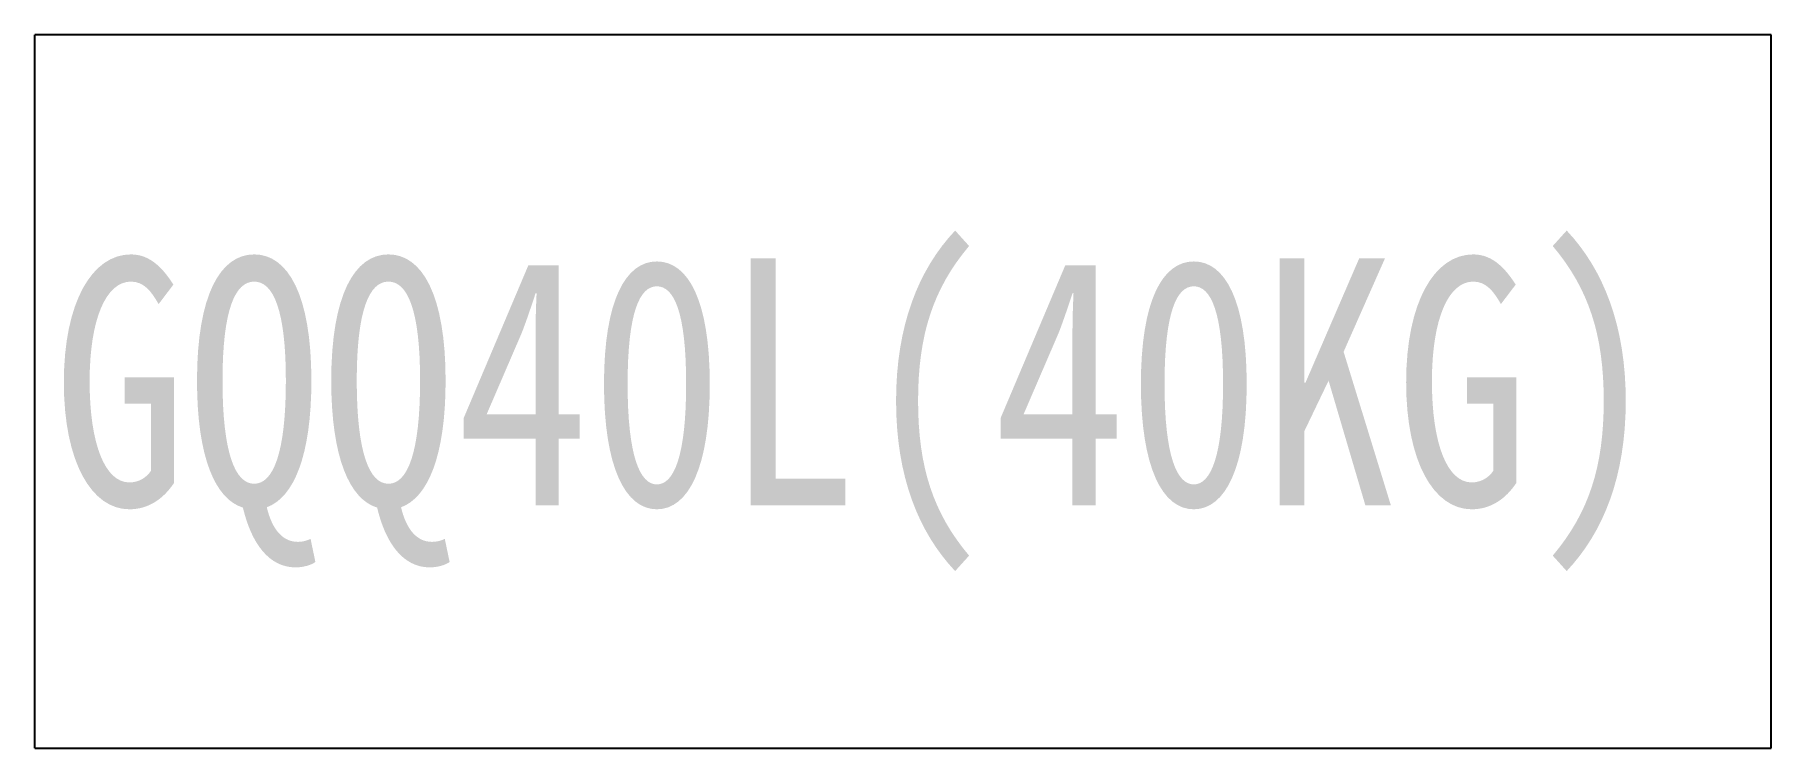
# Model space of a CAD drawing. Extents: x -691 to 691, y 0 to 567.
import ezdxf

# ---------------------------------------------------------------- set-up
doc = ezdxf.new("R2010")
doc.units = 0
doc.header["$LTSCALE"] = 1000
doc.header["$MEASUREMENT"] = 0
doc.layers.add('墙体层', color=7, linetype='CONTINUOUS')
doc.styles.add('-宋体', font='', dxfattribs={"width": 0.8})
doc.styles.get('-宋体').set_extended_font_data('SimSun')

msp = doc.modelspace()

# ---------------------------------------------------------------- linework, layer by layer
at = {"layer": '墙体层', "color": 3, "lineweight": -3}
for p, q in [((-690.5, 0), (-690.5, 567)), ((690.5, 567), (-690.5, 567)), ((690.5, 0), (690.5, 567)), ((-690.5, 0), (690.5, 0))]:
    msp.add_line(p, q, dxfattribs=at)

# ---------------------------------------------------------------- texts
at = {"layer": '墙体层', "color": 3, "lineweight": -3, "style": '-宋体', "width": 0.8}
msp.add_text('GQQ40L(40KG)', height=196.151, dxfattribs=at).set_placement((-676.1, 193.1))

doc.saveas('drawing.dxf')
